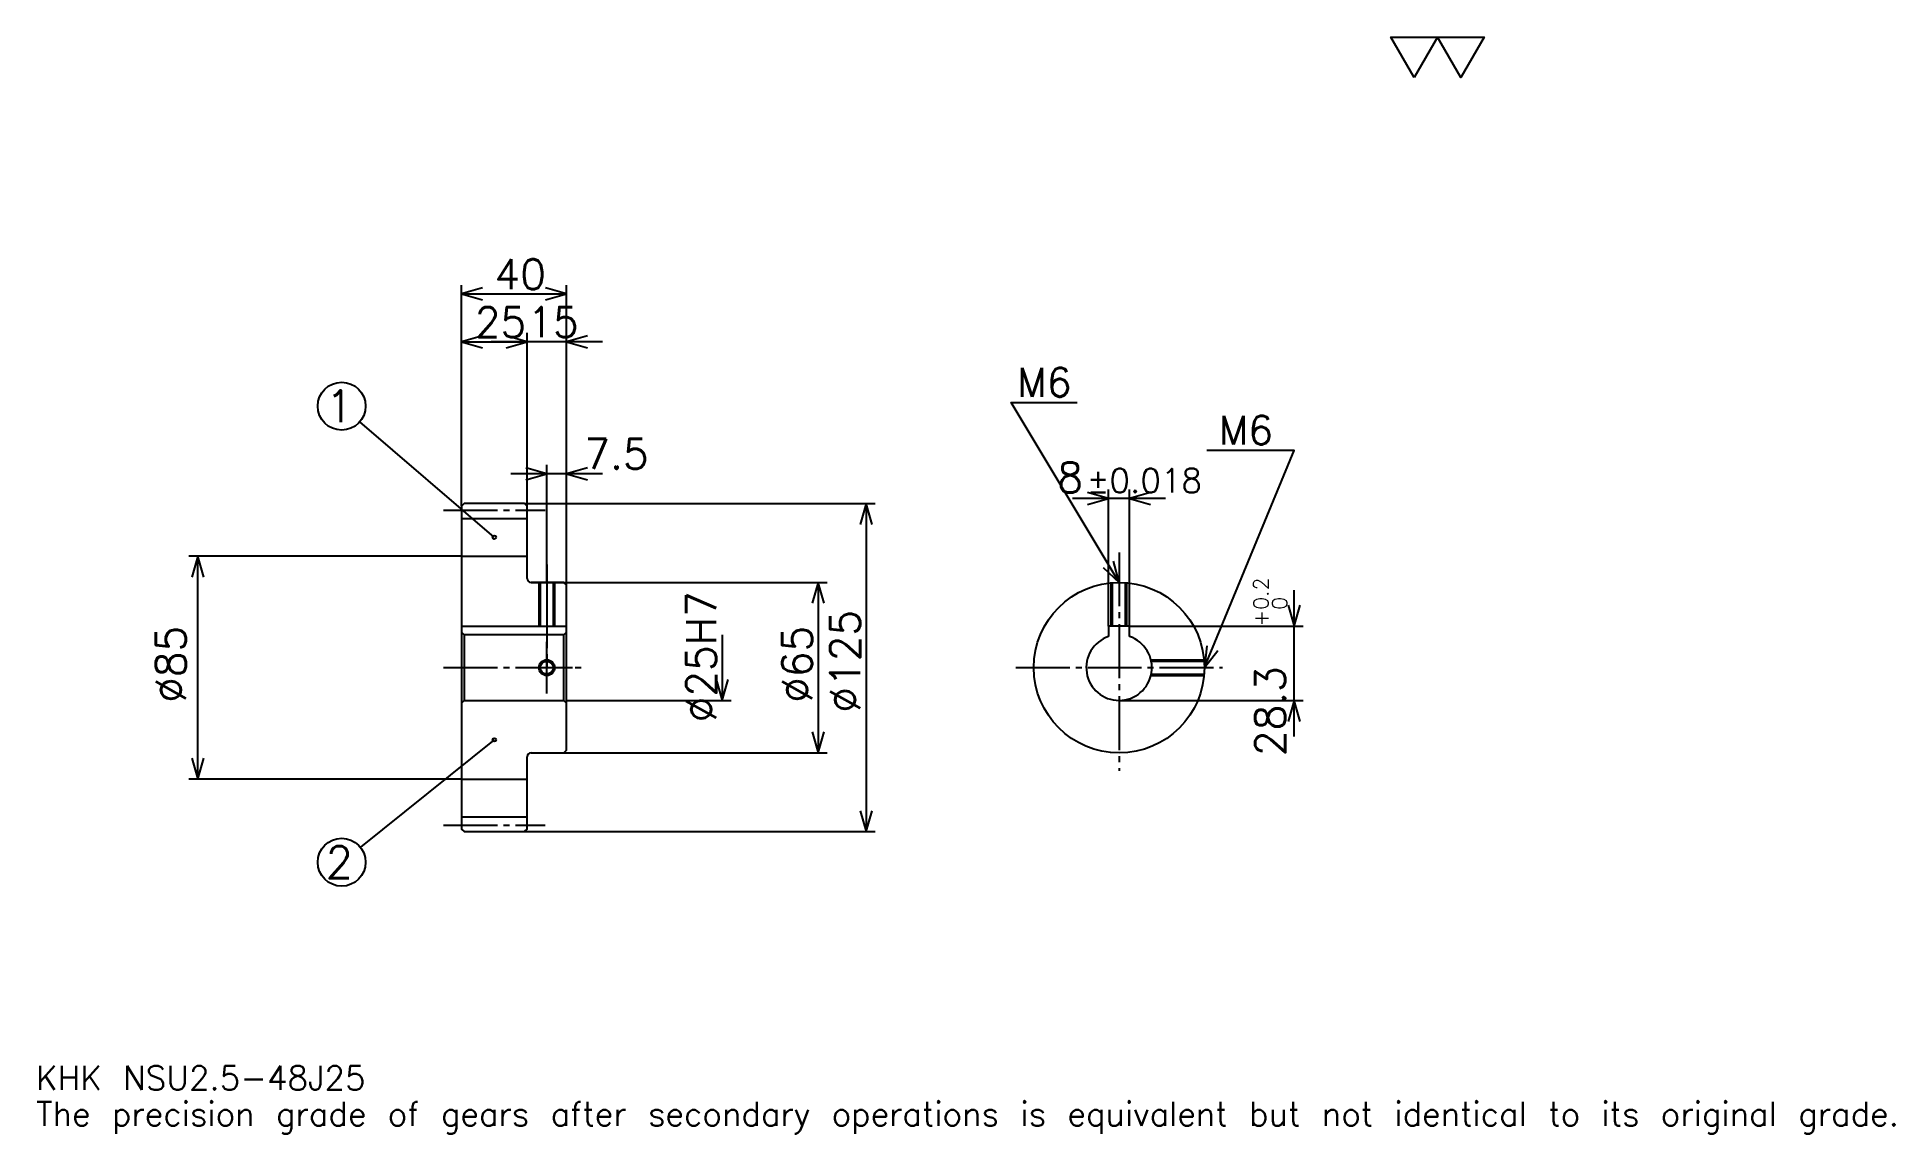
# Model space of a CAD drawing. Extents: x 23 to 731, y 8 to 426.
import ezdxf

# ---------------------------------------------------------------- set-up
doc = ezdxf.new("R2010")
doc.units = 0
doc.linetypes.add('DASHDOT', pattern=[27.391305, 20.543478, -2.282609, 2.282609, -2.282609])
doc.layers.get('0').update_dxf_attribs({"linetype": 'CONTINUOUS'})
doc.layers.add('DASHDOT', color=6, linetype='DASHDOT')
doc.styles.add('KANJI', font='TXT', dxfattribs={"bigfont": 'BIGFONT'})

msp = doc.modelspace()

# ---------------------------------------------------------------- linework, layer by layer
at = {"color": 5}
for p, q in [((184.891312, 248.532608), (184.891312, 331.847839)), ((184.891312, 328.423889), (224.891312, 328.423889)), ((224.891312, 248.532608), (224.891312, 331.847839)), ((209.891312, 248.532608), (209.891312, 313.586945)), ((184.891312, 310.163025), (209.891312, 310.163025)), ((238.58696, 310.163025), (196.195663, 310.163025)), ((197.391312, 235.720108), (146.164429, 279.734558)), ((217.391312, 248.532608), (217.391312, 263.369568)), ((238.58696, 259.945648), (203.695663, 259.945648)), ((184.891312, 247.532608), (184.891312, 248.532608)), ((208.891312, 248.532608), (224.891312, 248.532608)), ((209.891312, 247.532608), (209.891312, 248.532608)), ((217.391312, 218.532608), (217.391312, 248.532608)), ((217.391312, 218.532608), (217.391312, 248.532608)), ((224.891312, 248.532608), (342.445679, 248.532608)), ((224.891312, 217.532608), (224.891312, 248.532608)), ((339.021729, 248.532608), (339.021729, 123.532608)), ((453.130432, 250.489136), (417.739136, 250.489136)), ((431.434784, 201.832611), (431.434784, 253.91304)), ((439.434784, 201.832611), (439.434784, 253.91304)), ((184.891312, 228.532608), (81.032616, 228.532608)), ((84.456528, 143.532608), (84.456528, 228.532608)), ((211.391312, 218.532608), (224.891312, 218.532608)), ((224.891312, 218.532608), (324.184814, 218.532608)), ((320.760864, 218.532608), (320.760864, 153.532608)), ((502.173889, 159.83696), (502.173889, 215.528259)), ((284.239136, 198.532608), (284.239136, 173.532608)), ((439.434784, 201.832611), (505.597839, 201.832611)), ((224.891312, 173.532608), (287.663055, 173.532608)), ((435.434784, 173.532608), (505.597839, 173.532608)), ((197.391312, 158.532608), (146.361008, 117.593903)), ((211.391312, 153.532608), (224.891312, 153.532608)), ((224.891312, 153.532608), (324.184814, 153.532608)), ((184.891312, 143.532608), (81.032616, 143.532608)), ((208.891312, 123.532608), (224.891312, 123.532608)), ((224.891312, 123.532608), (342.445679, 123.532608))]:
    msp.add_line(p, q, dxfattribs=at)
at = {"color": 4}
for p, q in [((184.891312, 242.907608), (209.891312, 242.907608)), ((184.891312, 228.532608), (209.891312, 228.532608)), ((184.891312, 201.832611), (224.891312, 201.832611)), ((185.891312, 198.532608), (185.891312, 173.532608)), ((223.891312, 198.532608), (224.891312, 199.532608)), ((223.891312, 173.532608), (224.891312, 172.532608)), ((184.891312, 143.532608), (209.891312, 143.532608)), ((184.891312, 129.157608), (209.891312, 129.157608))]:
    msp.add_line(p, q, dxfattribs=at)
at = {"color": 7}
msp.add_lwpolyline([(547.826111, 410.869568), (538.92395, 426.299988), (574.532654, 426.299988), (565.630432, 410.869568), (556.728271, 426.299988), (547.826111, 410.869568)], dxfattribs=at)
at = {"color": 5}
for points in [[(192.880447, 330.706512), (184.891312, 328.423889), (192.880447, 326.141296)], [(216.902176, 326.141296), (224.891312, 328.423889), (216.902176, 330.706512)], [(192.880447, 312.445648), (184.891312, 310.163025), (192.880447, 307.880432)], [(201.902176, 307.880432), (209.891312, 310.163025), (201.902176, 312.445648)], [(201.902176, 307.880432), (209.891312, 310.163025), (201.902176, 312.445648)], [(232.880447, 312.445648), (224.891312, 310.163025), (232.880447, 307.880432)], [(435.434784, 218.532608), (394.347839, 287.010864), (419.456543, 287.010864)], [(209.402176, 257.663025), (217.391312, 259.945648), (209.402176, 262.228271)], [(232.880447, 262.228271), (224.891312, 259.945648), (232.880447, 257.663025)], [(467.934814, 186.032608), (502.17395, 268.75), (468.847839, 268.75)], [(341.304352, 240.543472), (339.021729, 248.532608), (336.739136, 240.543472)], [(423.445648, 248.206512), (431.434784, 250.489136), (423.445648, 252.771729)], [(447.423889, 252.771729), (439.434784, 250.489136), (447.423889, 248.206512)], [(86.739136, 220.543472), (84.456528, 228.532608), (82.17392, 220.543472)], [(429.367096, 224.208832), (435.434784, 218.532608), (433.281738, 226.557617)], [(323.043488, 210.543472), (320.760864, 218.532608), (318.478271, 210.543472)], [(499.891296, 209.821747), (502.173889, 201.832611), (504.456543, 209.821747)], [(468.881226, 194.287354), (467.934814, 186.032608), (473.099365, 192.541336)], [(281.956543, 181.521744), (284.239136, 173.532608), (286.521729, 181.521744)], [(504.456543, 165.543472), (502.173889, 173.532608), (499.891296, 165.543472)], [(318.478271, 161.521744), (320.760864, 153.532608), (323.043488, 161.521744)], [(82.17392, 151.521744), (84.456528, 143.532608), (86.739136, 151.521744)], [(336.739136, 131.521744), (339.021729, 123.532608), (341.304352, 131.521744)]]:
    msp.add_lwpolyline(points, dxfattribs=at)
at = {"color": 4}
for points in [[(209.891312, 220.032608), (209.891312, 247.532608), (208.891312, 248.532608), (185.891312, 248.532608), (184.891312, 247.532608), (184.891312, 172.532608)], [(211.391312, 153.532608), (223.891312, 153.532608), (224.891312, 154.532608), (224.891312, 217.532608), (223.891312, 218.532608), (211.391312, 218.532608)], [(214.391312, 218.532608), (214.391312, 201.832611)], [(214.931305, 218.532608), (214.931305, 201.832611)], [(219.851318, 218.532608), (219.851318, 201.832611)], [(220.391312, 218.532608), (220.391312, 201.832611)], [(432.434784, 201.832611), (432.434784, 218.393845)], [(432.974792, 201.832611), (432.974792, 218.439377)], [(437.894775, 201.832611), (437.894775, 218.439377)], [(438.434784, 201.832611), (438.434784, 218.393845)], [(184.891312, 172.532608), (185.891312, 173.532608), (223.891312, 173.532608), (223.891312, 198.532608), (185.891312, 198.532608), (184.891312, 199.532608)], [(439.434784, 197.87532), (439.434784, 201.832611), (431.434784, 201.832611), (431.434784, 197.87532)], [(447.569458, 189.032608), (467.796021, 189.032608)], [(447.690308, 188.492615), (467.841553, 188.492615)], [(447.569458, 183.032608), (467.796021, 183.032608)], [(447.690308, 183.572601), (467.841553, 183.572601)], [(184.891312, 172.532608), (184.891312, 124.532608), (185.891312, 123.532608), (208.891312, 123.532608), (209.891312, 124.532608), (209.891312, 152.032608)]]:
    msp.add_lwpolyline(points, dxfattribs=at)
at = {"color": 5}
for centre, radius in [((139.239136, 285.684784), 9.130435), ((197.391312, 235.720108), 0.684783), ((197.391312, 158.532608), 0.684783), ((139.239136, 111.880432), 9.130435)]:
    msp.add_circle(centre, radius, dxfattribs=at)
at = {"color": 4}
for centre, radius in [((435.434784, 186.032608), 32.5), ((217.391312, 186.032608), 2.46)]:
    msp.add_circle(centre, radius, dxfattribs=at)
at = {"color": 7}
msp.add_circle((217.391312, 186.032608), 3, dxfattribs=at)
at = {"color": 4}
for centre, radius, start, end in [((211.391312, 220.032608), 1.5, 180, 270), ((435.434784, 186.032608), 12.5, 108.662925185, 71.337074815), ((211.391312, 152.032608), 1.5, 90, 180)]:
    msp.add_arc(centre, radius, start, end, dxfattribs=at)
at = {"layer": 'DASHDOT', "color": 7}
for p, q in [((178.043488, 246.032608), (216.739136, 246.032608)), ((435.434784, 229.945648), (435.434784, 146.684784)), ((217.391312, 218.532608), (217.391312, 186.032608)), ((178.043488, 186.032608), (231.739136, 186.032608)), ((396.086975, 186.032608), (474.782593, 186.032608)), ((178.043488, 126.032608), (216.739136, 126.032608))]:
    msp.add_line(p, q, dxfattribs=at)
for points in [[(217.391312, 225.380432), (217.391312, 194.984787)], [(217.391312, 176.184784), (217.391312, 195.880432)], [(207.543488, 186.032608), (227.239136, 186.032608)]]:
    msp.add_lwpolyline(points, dxfattribs=at)

# ---------------------------------------------------------------- texts
at = {"color": 7, "style": 'KANJI'}
for s, height, p in [('40', 11.413043, (197.472839, 330.25)), ('25', 11.413043, (189.972839, 311.989136)), ('15', 11.413043, (209.972839, 311.989136)), ('M6', 10.956522, (396.630432, 289.293488)), ('1', 12.173913, (133.152191, 279.597839)), ('M6', 10.956522, (473.413025, 271.032593)), ('7.5', 11.413043, (231.739136, 261.771729)), ('8', 11.413043, (411.876007, 252.771729)), ('%%p0.018', 9.130435, (423.173523, 252.771729)), ('2', 12.173913, (133.152191, 105.793472)), ('KHK NSU2.5-48J25', 9.130435, (22.826086, 25.108696)), ('The precision grade of gears after secondary operations is equivalent but not identical to its original grade.', 9.130435, (22.826086, 11.413043))]:
    msp.add_text(s, height=height, dxfattribs=at).set_placement(p)
for s, height, p in [('0.2', 5.706522, (492.358704, 208.10141)), ('%%c25H7', 11.413043, (281.956543, 165.203796)), ('%%c125', 11.413043, (336.739136, 168.91304)), ('+', 5.706522, (492.358704, 201.710098)), ('0', 5.706522, (499.434753, 208.10141)), ('%%c85', 11.413043, (79.891312, 172.622284)), ('%%c65', 11.413043, (318.478271, 172.622284)), ('28.3', 11.413043, (498.75, 152.309937))]:
    msp.add_text(s, height=height, rotation=90, dxfattribs=at).set_placement(p)

doc.saveas('drawing.dxf')
